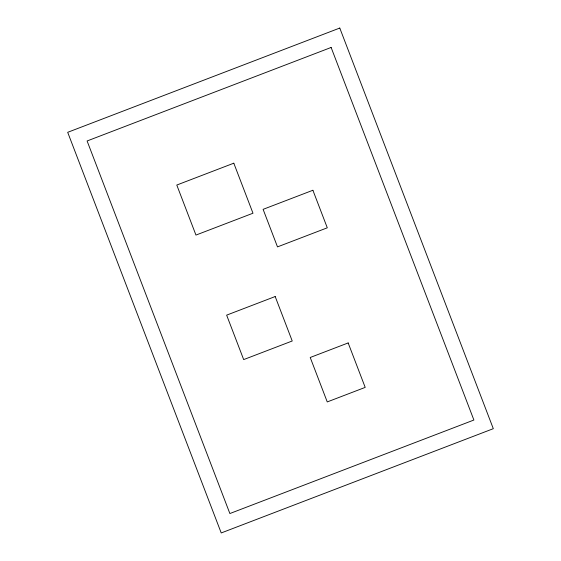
<?xml version="1.0" encoding="UTF-8"?>
<svg xmlns="http://www.w3.org/2000/svg" width="561" height="561" viewBox="0 0 561 561"><rect width="100%" height="100%" fill="white"/><g stroke="black" fill="none" stroke-linecap="round" stroke-linejoin="round"><path stroke-width="0.84" d="M339.777 28.05L67.692 132.319L221.223 532.95L493.308 428.681L339.777 28.05M331.123 47.461L87.102 140.972L229.877 513.539L473.898 420.028L331.123 47.461M233.804 163.188L176.785 185.046L195.957 235.073L252.983 213.222L233.804 163.188M312.898 190.263L263.109 209.344L277.499 246.889L327.287 227.808L312.898 190.263M275.185 296.538L226.644 315.142L243.677 359.594L292.225 340.99L275.185 296.538M348.164 342.939L310.219 357.483L327.252 401.928L365.197 387.392L348.164 342.939"/></g></svg>
